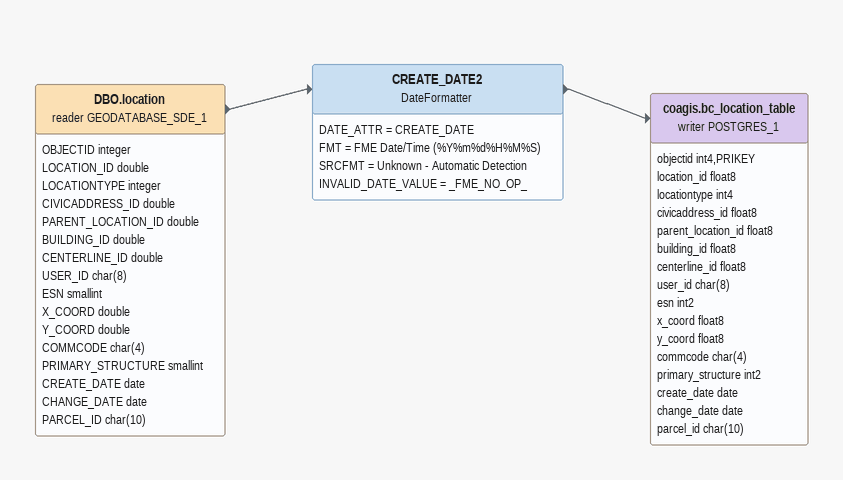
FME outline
DBO.location (reader GEODATABASE_SDE_1)
    attributes: OBJECTID integer, LOCATION_ID double, LOCATIONTYPE integer, CIVICADDRESS_ID double, PARENT_LOCATION_ID double, BUILDING_ID double, CENTERLINE_ID double, USER_ID char(8), ESN smallint, X_COORD double, Y_COORD double, COMMCODE char(4), PRIMARY_STRUCTURE smallint, CREATE_DATE date, CHANGE_DATE date, PARCEL_ID char(10)
    -> CREATE_DATE2
CREATE_DATE2: DateFormatter
    DATE_ATTR = CREATE_DATE
    FMT = FME Date/Time (%Y%m%d%H%M%S)
    SRCFMT = Unknown - Automatic Detection
    INVALID_DATE_VALUE = _FME_NO_OP_
    -> coagis.bc_location_table (writer POSTGRES_1)
coagis.bc_location_table (writer POSTGRES_1)
    attributes: objectid int4,PRIKEY, location_id float8, locationtype int4, civicaddress_id float8, parent_location_id float8, building_id float8, centerline_id float8, user_id char(8), esn int2, x_coord float8, y_coord float8, commcode char(4), primary_structure int2, create_date date, change_date date, parcel_id char(10)
